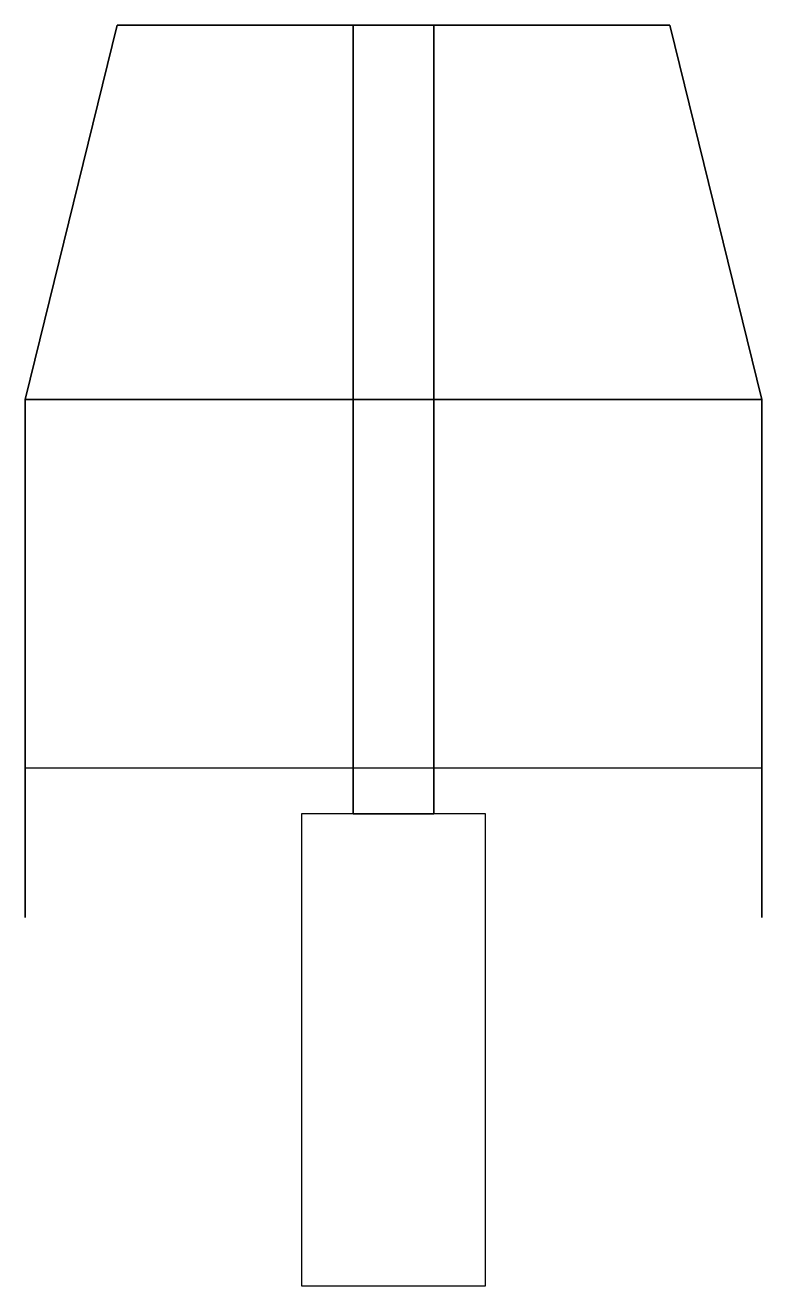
# Model space of a CAD drawing. Extents: x -0.64 to 0.64, y -1.54 to 0.65.
import ezdxf

# ---------------------------------------------------------------- set-up
doc = ezdxf.new("R2010")
doc.units = 0
doc.layers.add('INTERNALS', color=2, linetype='CONTINUOUS')

msp = doc.modelspace()

# ---------------------------------------------------------------- linework, layer by layer
at = {"layer": 'INTERNALS'}
for points in [[(-0.48, 0.65, 0.35), (-0.64, 0, 0.35), (0.64, 0, 0.35), (0.48, 0.65, 0.35)], [(-0.64, 0, 0.35), (-0.48, 0.65, 0.35), (-0.48, 0.65, 1.11), (-0.64, 0, 1.11)], [(-0.48, 0.65, 0.35), (0.48, 0.65, 0.35), (0.48, 0.65, 1.11), (-0.48, 0.65, 1.11)], [(-0.07, 0.65, 0.33), (-0.07, -0.65, 0.33), (-0.07, -0.72, 0.51), (-0.07, 0.65, 0.51)], [(-0.07, 0.65, 0.51), (-0.07, -0.72, 0.51), (0.07, -0.72, 0.51), (0.07, 0.65, 0.51)], [(0.07, -0.72, 0.51), (0.07, -0.65, 0.33), (0.07, 0.65, 0.33), (0.07, 0.65, 0.51)], [(0.48, 0.65, 0.35), (0.64, 0, 0.35), (0.64, 0, 1.11), (0.48, 0.65, 1.11)], [(-0.64, 0, 0.35), (-0.64, -0.64, 0.35), (0.64, -0.64, 0.35), (0.64, 0, 0.35)], [(-0.64, -0.64, 0.35), (-0.64, 0, 0.35), (-0.64, 0, 1.11), (-0.64, -0.64, 0.46)], [(0.64, 0, 0.35), (0.64, -0.64, 0.35), (0.64, -0.64, 0.46), (0.64, 0, 1.11)], [(0.64, 0, 1.11), (0.64, -0.64, 0.46), (0.64, -0.74, 0.66), (0.64, -0.9, 1.11)], [(-0.64, -0.64, 0.46), (-0.64, 0, 1.11), (-0.64, -0.9, 1.11), (-0.64, -0.74, 0.66)], [(-0.16, -0.72, 0.51), (-0.16, -1.54, 0.51), (0.16, -1.54, 0.51), (0.16, -0.72, 0.51)], [(-0.64, -0.74, 0.66), (-0.64, -0.9, 1.11), (-0.64, -0.9, 1.11), (-0.64, -0.9, 0.78)], [(0.64, -0.9, 1.11), (0.64, -0.74, 0.66), (0.64, -0.9, 0.78), (0.64, -0.9, 1.11)]]:
    msp.add_3dface(points, dxfattribs=at)

doc.saveas('drawing.dxf')
